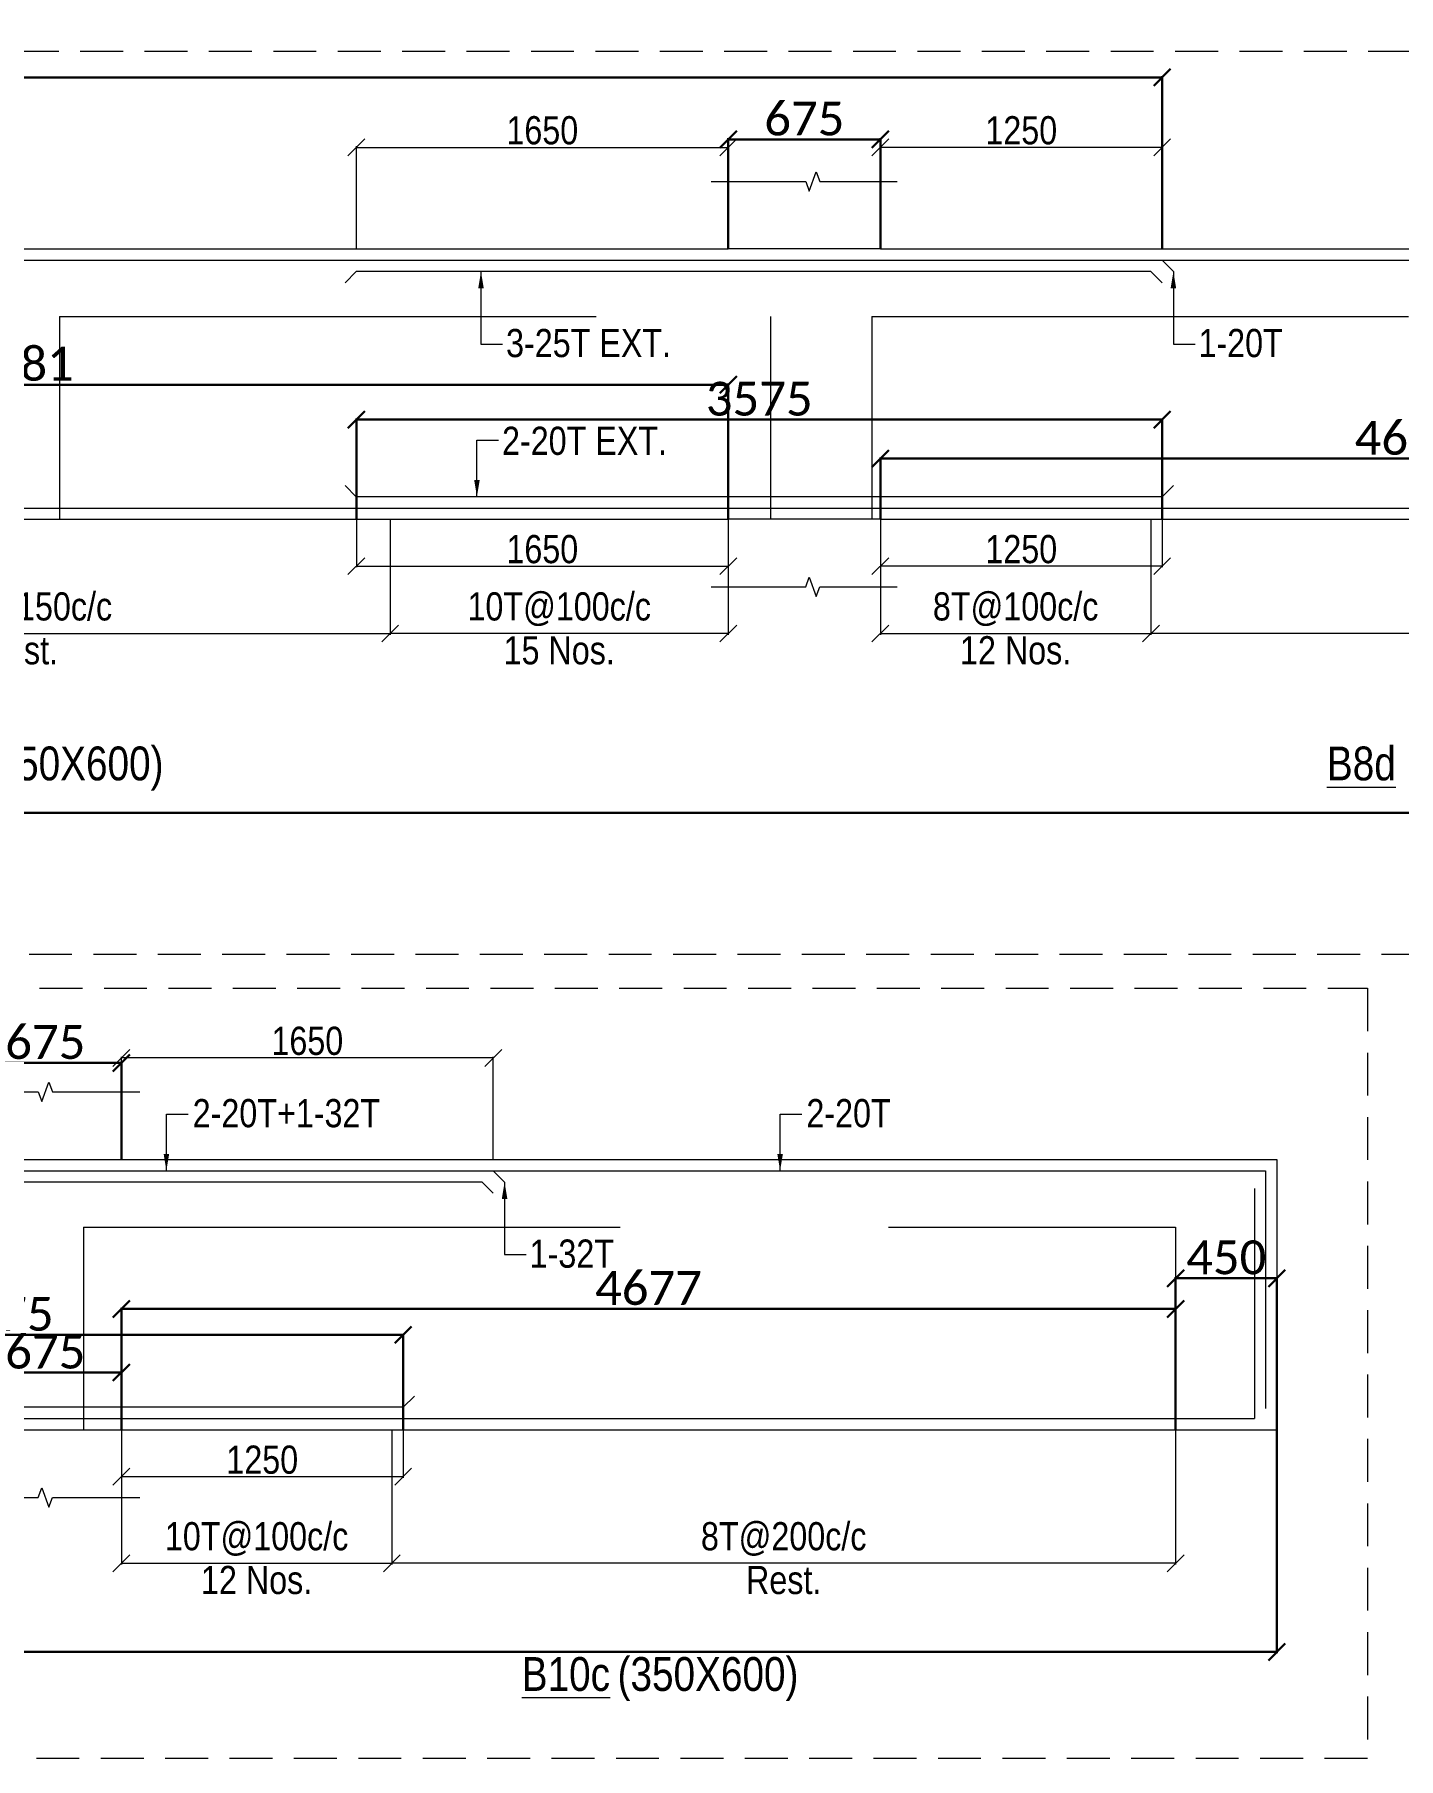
# Model space of a CAD drawing. Header units: millimetres. Extents: x 1112055 to 3390982, y -148532 to 766891.
# Drawn here: x 2989453 to 3001556, y 5592 to 20896 of the extents above; entities that cross this region are included whole.
import ezdxf
from ezdxf.enums import TextEntityAlignment as Align

# ---------------------------------------------------------------- set-up
doc = ezdxf.new("R2010")
doc.units = ezdxf.units.MM
doc.header["$PDMODE"] = 35
doc.header["$PDSIZE"] = -25
doc.linetypes.add('Hidden', pattern=[9.525, 6.35, -3.175])
for name, color, linetype, lineweight in [('B BEAM', 148, 'Continuous', 13), ('B BEAM IN LINE', 250, 'Continuous', 0), ('B STEEL', 34, 'Continuous', 15), ('B STEEL DIM', 216, 'Continuous', 13), ('B STEEL TEXT', 7, 'Continuous', 15), ('B STIRRUPS', 139, 'Continuous', 13), ('B-BEAM DOT', 251, 'Hidden', 9), ('B-BEAM NO', 215, 'Continuous', 18), ('B-COL', 1, 'Continuous', 35)]:
    doc.layers.add(name, color=color, linetype=linetype, lineweight=lineweight)
doc.styles.add('Cali', font='calibri.ttf')
doc.styles.add('SWINC', font='swissc.ttf')
doc.dimstyles.new('BHOOMI', dxfattribs={"dimtxt": 230, "dimasz": 150, "dimexe": 10, "dimexo": 0, "dimgap": 25, "dimtad": 1, "dimdec": 0, "dimzin": 0, "dimdsep": 46, "dimtxsty": 'SWINC', "dimblk": 'OBLIQUE', "dimcen": 0.09, "dimclrd": 250, "dimclre": 250, "dimclrt": 256, "dimaunit": 1, "dimadec": 3, "dimazin": 0, "dimtfac": 1, "dimtdec": 0, "dimtofl": 0, "dimtmove": 1, "dimatfit": 3, "dimfxl": 100, "dimtolj": 1, "dimtzin": 0, "dimlwd": 9, "dimlwe": 5, "dimarcsym": 0})

# ---------------------------------------------------------------- blocks, each defined once
blk = doc.blocks.new('_Oblique')
at = {"color": 0, "linetype": 'ByBlock', "lineweight": -2}
blk.add_line((-0.5, -0.5), (0.5, 0.5), dxfattribs=at)
blk = doc.blocks.new('*D6153')
at = {"layer": 'B STIRRUPS', "color": 250, "lineweight": 0, "transparency": 16777216}
for p, q in [((2986047, 16592), (2986047, 15568)), ((2992609, 16592), (2992609, 15568)), ((2986047, 15578), (2992609, 15578))]:
    blk.add_line(p, q, dxfattribs=at)
at = {"layer": 'Defpoints', "color": 0, "lineweight": 40, "transparency": 16777216}
for p in [(2986047, 16592), (2992609, 16592), (2992609, 15578)]:
    blk.add_point(p, dxfattribs=at)
at = {"layer": 'B STIRRUPS', "color": 250, "lineweight": 0, "transparency": 16777216, "xscale": 150, "yscale": 150, "zscale": 150, "rotation": 180}
blk.add_blockref('_Oblique', (2986047, 15578), dxfattribs=at)
at = {"layer": 'B STIRRUPS', "color": 250, "lineweight": 0, "transparency": 16777216, "xscale": 150, "yscale": 150, "zscale": 150}
blk.add_blockref('_Oblique', (2992609, 15578), dxfattribs=at)
at = {"layer": 'B STIRRUPS', "transparency": 16777216, "char_height": 250, "attachment_point": 5, "style": 'SWINC'}
for s, insert in [('\\A1;10T@150c/c', (2989328, 15794)), ('Rest.', (2989328, 15428))]:
    blk.add_mtext(s, dxfattribs=dict(at, insert=insert))
blk = doc.blocks.new('*D6155')
at = {"layer": 'B STIRRUPS', "color": 250, "lineweight": 0, "transparency": 16777216}
for p, q in [((2992609, 16592), (2992609, 15568)), ((2995609, 16592), (2995609, 15568)), ((2995609, 15578), (2992609, 15578))]:
    blk.add_line(p, q, dxfattribs=at)
at = {"layer": 'Defpoints', "color": 0, "lineweight": 40, "transparency": 16777216}
for p in [(2992609, 16592), (2995609, 16592), (2992609, 15578)]:
    blk.add_point(p, dxfattribs=at)
at = {"layer": 'B STIRRUPS', "color": 250, "lineweight": 0, "transparency": 16777216, "xscale": 150, "yscale": 150, "zscale": 150, "rotation": 180}
blk.add_blockref('_Oblique', (2992609, 15578), dxfattribs=at)
at = {"layer": 'B STIRRUPS', "color": 250, "lineweight": 0, "transparency": 16777216, "xscale": 150, "yscale": 150, "zscale": 150}
blk.add_blockref('_Oblique', (2995609, 15578), dxfattribs=at)
at = {"layer": 'B STIRRUPS', "transparency": 16777216, "char_height": 250, "attachment_point": 5, "style": 'SWINC'}
for s, insert in [('\\A1;10T@100c/c', (2994109, 15794)), ('15 Nos.', (2994109, 15428))]:
    blk.add_mtext(s, dxfattribs=dict(at, insert=insert))
blk = doc.blocks.new('*D6160')
at = {"layer": 'B STIRRUPS', "color": 250, "lineweight": 0, "transparency": 16777216}
for p, q in [((2999359, 16592), (2999359, 15568)), ((3006324, 16592), (3006324, 15568)), ((3006324, 15578), (2999359, 15578))]:
    blk.add_line(p, q, dxfattribs=at)
at = {"layer": 'Defpoints', "color": 0, "lineweight": 40, "transparency": 16777216}
for p in [(2999359, 16592), (3006324, 16592), (2999359, 15578)]:
    blk.add_point(p, dxfattribs=at)
at = {"layer": 'B STIRRUPS', "color": 250, "lineweight": 0, "transparency": 16777216, "xscale": 150, "yscale": 150, "zscale": 150, "rotation": 180}
blk.add_blockref('_Oblique', (2999359, 15578), dxfattribs=at)
at = {"layer": 'B STIRRUPS', "color": 250, "lineweight": 0, "transparency": 16777216, "xscale": 150, "yscale": 150, "zscale": 150}
blk.add_blockref('_Oblique', (3006324, 15578), dxfattribs=at)
at = {"layer": 'B STIRRUPS', "transparency": 16777216, "char_height": 250, "attachment_point": 5, "style": 'SWINC'}
for s, insert in [('\\A1;8T@200c/c', (3002841, 15794)), ('Rest.', (3002841, 15428))]:
    blk.add_mtext(s, dxfattribs=dict(at, insert=insert))
blk = doc.blocks.new('*D6161')
at = {"layer": 'B STIRRUPS', "color": 250, "lineweight": 0, "transparency": 16777216}
for p, q in [((2996959, 16592), (2996959, 15568)), ((2999359, 16592), (2999359, 15568)), ((2996959, 15578), (2999359, 15578))]:
    blk.add_line(p, q, dxfattribs=at)
at = {"layer": 'Defpoints', "color": 0, "lineweight": 40, "transparency": 16777216}
for p in [(2996959, 16592), (2999359, 16592), (2999359, 15578)]:
    blk.add_point(p, dxfattribs=at)
at = {"layer": 'B STIRRUPS', "color": 250, "lineweight": 0, "transparency": 16777216, "xscale": 150, "yscale": 150, "zscale": 150, "rotation": 180}
blk.add_blockref('_Oblique', (2996959, 15578), dxfattribs=at)
at = {"layer": 'B STIRRUPS', "color": 250, "lineweight": 0, "transparency": 16777216, "xscale": 150, "yscale": 150, "zscale": 150}
blk.add_blockref('_Oblique', (2999359, 15578), dxfattribs=at)
at = {"layer": 'B STIRRUPS', "transparency": 16777216, "char_height": 250, "attachment_point": 5, "style": 'SWINC'}
for s, insert in [('\\A1;8T@100c/c', (2998159, 15794)), ('12 Nos.', (2998159, 15428))]:
    blk.add_mtext(s, dxfattribs=dict(at, insert=insert))
blk = doc.blocks.new('*D6168')
at = {"layer": 'B STEEL DIM', "lineweight": 5, "transparency": 16777216}
for p, q in [((2996959, 18992), (2996959, 19904)), ((2999459, 18992), (2999459, 19904))]:
    blk.add_line(p, q, dxfattribs=at)
at = {"layer": 'B STEEL DIM', "lineweight": 9, "transparency": 16777216}
blk.add_line((2999459, 19894), (2996959, 19894), dxfattribs=at)
at = {"layer": 'Defpoints', "color": 0, "lineweight": 40, "transparency": 16777216}
for p in [(2996959, 19894), (2996959, 18992), (2999459, 18992)]:
    blk.add_point(p, dxfattribs=at)
at = {"layer": 'B STEEL DIM', "lineweight": 9, "transparency": 16777216, "xscale": 150, "yscale": 150, "zscale": 150, "rotation": 180}
blk.add_blockref('_Oblique', (2996959, 19894), dxfattribs=at)
at = {"layer": 'B STEEL DIM', "lineweight": 9, "transparency": 16777216, "xscale": 150, "yscale": 150, "zscale": 150}
blk.add_blockref('_Oblique', (2999459, 19894), dxfattribs=at)
at = {"layer": 'B STEEL DIM', "transparency": 16777216, "insert": (2998209, 20044), "char_height": 250, "attachment_point": 5, "style": 'SWINC'}
blk.add_mtext('\\A1;1250', dxfattribs=at)
blk = doc.blocks.new('*D6169')
at = {"layer": 'B STEEL DIM', "lineweight": 5, "transparency": 16777216}
for p, q in [((2992309, 18992), (2992309, 19904)), ((2995609, 18992), (2995609, 19904))]:
    blk.add_line(p, q, dxfattribs=at)
at = {"layer": 'B STEEL DIM', "lineweight": 9, "transparency": 16777216}
blk.add_line((2992309, 19894), (2995609, 19894), dxfattribs=at)
at = {"layer": 'Defpoints', "color": 0, "lineweight": 40, "transparency": 16777216}
for p in [(2995609, 19894), (2992309, 18992), (2995609, 18992)]:
    blk.add_point(p, dxfattribs=at)
at = {"layer": 'B STEEL DIM', "lineweight": 9, "transparency": 16777216, "xscale": 150, "yscale": 150, "zscale": 150, "rotation": 180}
blk.add_blockref('_Oblique', (2992309, 19894), dxfattribs=at)
at = {"layer": 'B STEEL DIM', "lineweight": 9, "transparency": 16777216, "xscale": 150, "yscale": 150, "zscale": 150}
blk.add_blockref('_Oblique', (2995609, 19894), dxfattribs=at)
at = {"layer": 'B STEEL DIM', "transparency": 16777216, "insert": (2993959, 20044), "char_height": 250, "attachment_point": 5, "style": 'SWINC'}
blk.add_mtext('\\A1;1650', dxfattribs=at)
blk = doc.blocks.new('*D6172')
at = {"layer": 'B STEEL DIM', "lineweight": 5, "transparency": 16777216}
for p, q in [((2992309, 16792), (2992309, 16166)), ((2995609, 16592), (2995609, 16166))]:
    blk.add_line(p, q, dxfattribs=at)
at = {"layer": 'B STEEL DIM', "lineweight": 9, "transparency": 16777216}
blk.add_line((2992309, 16176), (2995609, 16176), dxfattribs=at)
at = {"layer": 'Defpoints', "color": 0, "lineweight": 40, "transparency": 16777216}
for p in [(2992309, 16792), (2995609, 16592), (2995609, 16176)]:
    blk.add_point(p, dxfattribs=at)
at = {"layer": 'B STEEL DIM', "lineweight": 9, "transparency": 16777216, "xscale": 150, "yscale": 150, "zscale": 150, "rotation": 180}
blk.add_blockref('_Oblique', (2992309, 16176), dxfattribs=at)
at = {"layer": 'B STEEL DIM', "lineweight": 9, "transparency": 16777216, "xscale": 150, "yscale": 150, "zscale": 150}
blk.add_blockref('_Oblique', (2995609, 16176), dxfattribs=at)
at = {"layer": 'B STEEL DIM', "transparency": 16777216, "insert": (2993959, 16326), "char_height": 250, "attachment_point": 5, "style": 'SWINC'}
blk.add_mtext('\\A1;1650', dxfattribs=at)
blk = doc.blocks.new('*D6173')
at = {"layer": 'B STEEL DIM', "lineweight": 5, "transparency": 16777216}
for p, q in [((2999459, 16792), (2999459, 16166)), ((2996959, 16592), (2996959, 16166))]:
    blk.add_line(p, q, dxfattribs=at)
at = {"layer": 'B STEEL DIM', "lineweight": 9, "transparency": 16777216}
blk.add_line((2999459, 16176), (2996959, 16176), dxfattribs=at)
at = {"layer": 'Defpoints', "color": 0, "lineweight": 40, "transparency": 16777216}
for p in [(2999459, 16792), (2996959, 16592), (2996959, 16176)]:
    blk.add_point(p, dxfattribs=at)
at = {"layer": 'B STEEL DIM', "lineweight": 9, "transparency": 16777216, "xscale": 150, "yscale": 150, "zscale": 150, "rotation": 180}
blk.add_blockref('_Oblique', (2996959, 16176), dxfattribs=at)
at = {"layer": 'B STEEL DIM', "lineweight": 9, "transparency": 16777216, "xscale": 150, "yscale": 150, "zscale": 150}
blk.add_blockref('_Oblique', (2999459, 16176), dxfattribs=at)
at = {"layer": 'B STEEL DIM', "transparency": 16777216, "insert": (2998209, 16326), "char_height": 250, "attachment_point": 5, "style": 'SWINC'}
blk.add_mtext('\\A1;1250', dxfattribs=at)
blk = doc.blocks.new('*D6192')
at = {"layer": 'B STIRRUPS', "color": 250, "lineweight": 0, "transparency": 16777216}
for p, q in [((2992624, 8509), (2992624, 7315)), ((2999578, 8509), (2999578, 7315)), ((2999578, 7325), (2992624, 7325))]:
    blk.add_line(p, q, dxfattribs=at)
at = {"layer": 'Defpoints', "color": 0, "lineweight": 40, "transparency": 16777216}
for p in [(2992624, 8509), (2999578, 8509), (2992624, 7325)]:
    blk.add_point(p, dxfattribs=at)
at = {"layer": 'B STIRRUPS', "color": 250, "lineweight": 0, "transparency": 16777216, "xscale": 150, "yscale": 150, "zscale": 150, "rotation": 180}
blk.add_blockref('_Oblique', (2992624, 7325), dxfattribs=at)
at = {"layer": 'B STIRRUPS', "color": 250, "lineweight": 0, "transparency": 16777216, "xscale": 150, "yscale": 150, "zscale": 150}
blk.add_blockref('_Oblique', (2999578, 7325), dxfattribs=at)
at = {"layer": 'B STIRRUPS', "transparency": 16777216, "char_height": 250, "attachment_point": 5, "style": 'SWINC'}
for s, insert in [('\\A1;8T@200c/c', (2996101, 7540)), ('Rest.', (2996101, 7175))]:
    blk.add_mtext(s, dxfattribs=dict(at, insert=insert))
blk = doc.blocks.new('*D6193')
at = {"layer": 'B STIRRUPS', "color": 250, "lineweight": 0, "transparency": 16777216}
for p, q in [((2990224, 8509), (2990224, 7315)), ((2992624, 8509), (2992624, 7315)), ((2990224, 7325), (2992624, 7325))]:
    blk.add_line(p, q, dxfattribs=at)
at = {"layer": 'Defpoints', "color": 0, "lineweight": 40, "transparency": 16777216}
for p in [(2990224, 8509), (2992624, 8509), (2992624, 7325)]:
    blk.add_point(p, dxfattribs=at)
at = {"layer": 'B STIRRUPS', "color": 250, "lineweight": 0, "transparency": 16777216, "xscale": 150, "yscale": 150, "zscale": 150, "rotation": 180}
blk.add_blockref('_Oblique', (2990224, 7325), dxfattribs=at)
at = {"layer": 'B STIRRUPS', "color": 250, "lineweight": 0, "transparency": 16777216, "xscale": 150, "yscale": 150, "zscale": 150}
blk.add_blockref('_Oblique', (2992624, 7325), dxfattribs=at)
at = {"layer": 'B STIRRUPS', "transparency": 16777216, "char_height": 250, "attachment_point": 5, "style": 'SWINC'}
for s, insert in [('\\A1;10T@100c/c', (2991424, 7540)), ('12 Nos.', (2991424, 7175))]:
    blk.add_mtext(s, dxfattribs=dict(at, insert=insert))
blk = doc.blocks.new('*D6202')
at = {"layer": 'B STEEL DIM', "lineweight": 5, "transparency": 16777216}
for p, q in [((2992724, 8709), (2992724, 8083)), ((2990224, 8509), (2990224, 8083))]:
    blk.add_line(p, q, dxfattribs=at)
at = {"layer": 'B STEEL DIM', "lineweight": 9, "transparency": 16777216}
blk.add_line((2992724, 8093), (2990224, 8093), dxfattribs=at)
at = {"layer": 'Defpoints', "color": 0, "lineweight": 40, "transparency": 16777216}
for p in [(2992724, 8709), (2990224, 8509), (2990224, 8093)]:
    blk.add_point(p, dxfattribs=at)
at = {"layer": 'B STEEL DIM', "lineweight": 9, "transparency": 16777216, "xscale": 150, "yscale": 150, "zscale": 150, "rotation": 180}
blk.add_blockref('_Oblique', (2990224, 8093), dxfattribs=at)
at = {"layer": 'B STEEL DIM', "lineweight": 9, "transparency": 16777216, "xscale": 150, "yscale": 150, "zscale": 150}
blk.add_blockref('_Oblique', (2992724, 8093), dxfattribs=at)
at = {"layer": 'B STEEL DIM', "transparency": 16777216, "insert": (2991474, 8243), "char_height": 250, "attachment_point": 5, "style": 'SWINC'}
blk.add_mtext('\\A1;1250', dxfattribs=at)
blk = doc.blocks.new('*D6204')
at = {"layer": 'B STEEL DIM', "lineweight": 5, "transparency": 16777216}
for p, q in [((2990224, 10909), (2990224, 11821)), ((2993524, 10909), (2993524, 11821))]:
    blk.add_line(p, q, dxfattribs=at)
at = {"layer": 'B STEEL DIM', "lineweight": 9, "transparency": 16777216}
blk.add_line((2993524, 11811), (2990224, 11811), dxfattribs=at)
at = {"layer": 'Defpoints', "color": 0, "lineweight": 40, "transparency": 16777216}
for p in [(2990224, 11811), (2990224, 10909), (2993524, 10909)]:
    blk.add_point(p, dxfattribs=at)
at = {"layer": 'B STEEL DIM', "lineweight": 9, "transparency": 16777216, "xscale": 150, "yscale": 150, "zscale": 150, "rotation": 180}
blk.add_blockref('_Oblique', (2990224, 11811), dxfattribs=at)
at = {"layer": 'B STEEL DIM', "lineweight": 9, "transparency": 16777216, "xscale": 150, "yscale": 150, "zscale": 150}
blk.add_blockref('_Oblique', (2993524, 11811), dxfattribs=at)
at = {"layer": 'B STEEL DIM', "transparency": 16777216, "insert": (2991874, 11961), "char_height": 250, "attachment_point": 5, "style": 'SWINC'}
blk.add_mtext('\\A1;1650', dxfattribs=at)
blk = doc.blocks.new('*D6685')
at = {"layer": 'Defpoints', "color": 3, "linetype": 'Hidden', "lineweight": 30, "ltscale": 1000, "transparency": 16777216}
for p, q in [((2963184, 16592), (2963184, 13976)), ((3007224, 16592), (3007224, 13976))]:
    blk.add_line(p, q, dxfattribs=at)
at = {"layer": 'Defpoints', "color": 3, "lineweight": 30, "ltscale": 1000, "transparency": 16777216}
blk.add_line((2963184, 13986), (3007224, 13986), dxfattribs=at)
at = {"layer": 'Defpoints', "color": 0, "lineweight": 40, "transparency": 16777216}
for p in [(2963184, 16592), (3007224, 16592), (3007224, 13986)]:
    blk.add_point(p, dxfattribs=at)
at = {"layer": 'Defpoints', "color": 3, "lineweight": 30, "transparency": 16777216, "xscale": 150, "yscale": 150, "zscale": 150, "rotation": 180}
blk.add_blockref('_Oblique', (2963184, 13986), dxfattribs=at)
at = {"layer": 'Defpoints', "color": 3, "lineweight": 30, "transparency": 16777216, "xscale": 150, "yscale": 150, "zscale": 150}
blk.add_blockref('_Oblique', (3007224, 13986), dxfattribs=at)
at = {"layer": 'Defpoints', "color": 3, "lineweight": 50, "transparency": 16777216, "insert": (2985204, 14169), "char_height": 300, "attachment_point": 5, "style": 'Cali'}
blk.add_mtext('\\A1;22020', dxfattribs=at)
blk = doc.blocks.new('*D6690')
at = {"layer": 'Defpoints', "color": 3, "linetype": 'Hidden', "lineweight": 30, "ltscale": 1000, "transparency": 16777216}
for p, q in [((2983047, 16592), (2983047, 17797)), ((2995609, 16592), (2995609, 17797))]:
    blk.add_line(p, q, dxfattribs=at)
at = {"layer": 'Defpoints', "color": 3, "lineweight": 30, "ltscale": 1000, "transparency": 16777216}
blk.add_line((2983047, 17787), (2995609, 17787), dxfattribs=at)
at = {"layer": 'Defpoints', "color": 0, "lineweight": 40, "transparency": 16777216}
for p in [(2995609, 17787), (2983047, 16592), (2995609, 16592)]:
    blk.add_point(p, dxfattribs=at)
at = {"layer": 'Defpoints', "color": 3, "lineweight": 30, "transparency": 16777216, "xscale": 150, "yscale": 150, "zscale": 150, "rotation": 180}
blk.add_blockref('_Oblique', (2983047, 17787), dxfattribs=at)
at = {"layer": 'Defpoints', "color": 3, "lineweight": 30, "transparency": 16777216, "xscale": 150, "yscale": 150, "zscale": 150}
blk.add_blockref('_Oblique', (2995609, 17787), dxfattribs=at)
at = {"layer": 'Defpoints', "color": 3, "lineweight": 50, "transparency": 16777216, "insert": (2989328, 17971), "char_height": 300, "attachment_point": 5, "style": 'Cali'}
blk.add_mtext('\\A1;6281', dxfattribs=at)
blk = doc.blocks.new('*D6691')
at = {"layer": 'Defpoints', "color": 3, "linetype": 'Hidden', "lineweight": 30, "ltscale": 1000, "transparency": 16777216}
for p, q in [((2992309, 16592), (2992309, 17487)), ((2999459, 16592), (2999459, 17487))]:
    blk.add_line(p, q, dxfattribs=at)
at = {"layer": 'Defpoints', "color": 3, "lineweight": 30, "ltscale": 1000, "transparency": 16777216}
blk.add_line((2992309, 17477), (2999459, 17477), dxfattribs=at)
at = {"layer": 'Defpoints', "color": 0, "lineweight": 40, "transparency": 16777216}
for p in [(2999459, 17477), (2992309, 16592), (2999459, 16592)]:
    blk.add_point(p, dxfattribs=at)
at = {"layer": 'Defpoints', "color": 3, "lineweight": 30, "transparency": 16777216, "xscale": 150, "yscale": 150, "zscale": 150, "rotation": 180}
blk.add_blockref('_Oblique', (2992309, 17477), dxfattribs=at)
at = {"layer": 'Defpoints', "color": 3, "lineweight": 30, "transparency": 16777216, "xscale": 150, "yscale": 150, "zscale": 150}
blk.add_blockref('_Oblique', (2999459, 17477), dxfattribs=at)
at = {"layer": 'Defpoints', "color": 3, "lineweight": 50, "transparency": 16777216, "insert": (2995884, 17661), "char_height": 300, "attachment_point": 5, "style": 'Cali'}
blk.add_mtext('\\A1;3575', dxfattribs=at)
blk = doc.blocks.new('*D6692')
at = {"layer": 'Defpoints', "color": 3, "linetype": 'Hidden', "lineweight": 30, "ltscale": 1000, "transparency": 16777216}
for p, q in [((2996959, 16592), (2996959, 17141)), ((3006324, 16592), (3006324, 17141))]:
    blk.add_line(p, q, dxfattribs=at)
at = {"layer": 'Defpoints', "color": 3, "lineweight": 30, "ltscale": 1000, "transparency": 16777216}
blk.add_line((2996959, 17131), (3006324, 17131), dxfattribs=at)
at = {"layer": 'Defpoints', "color": 0, "lineweight": 40, "transparency": 16777216}
for p in [(3006324, 17131), (2996959, 16592), (3006324, 16592)]:
    blk.add_point(p, dxfattribs=at)
at = {"layer": 'Defpoints', "color": 3, "lineweight": 30, "transparency": 16777216, "xscale": 150, "yscale": 150, "zscale": 150, "rotation": 180}
blk.add_blockref('_Oblique', (2996959, 17131), dxfattribs=at)
at = {"layer": 'Defpoints', "color": 3, "lineweight": 30, "transparency": 16777216, "xscale": 150, "yscale": 150, "zscale": 150}
blk.add_blockref('_Oblique', (3006324, 17131), dxfattribs=at)
at = {"layer": 'Defpoints', "color": 3, "lineweight": 50, "transparency": 16777216, "insert": (3001641, 17314), "char_height": 300, "attachment_point": 5, "style": 'Cali'}
blk.add_mtext('\\A1;4683', dxfattribs=at)
blk = doc.blocks.new('*D6697')
at = {"layer": 'Defpoints', "color": 3, "linetype": 'Hidden', "lineweight": 30, "ltscale": 1000, "transparency": 16777216}
for p, q in [((2995609, 18992), (2995609, 19975)), ((2996959, 18992), (2996959, 19975))]:
    blk.add_line(p, q, dxfattribs=at)
at = {"layer": 'Defpoints', "color": 3, "lineweight": 30, "ltscale": 1000, "transparency": 16777216}
blk.add_line((2995609, 19965), (2996959, 19965), dxfattribs=at)
at = {"layer": 'Defpoints', "color": 0, "lineweight": 40, "transparency": 16777216}
for p in [(2996959, 19965), (2995609, 18992), (2996959, 18992)]:
    blk.add_point(p, dxfattribs=at)
at = {"layer": 'Defpoints', "color": 3, "lineweight": 30, "transparency": 16777216, "xscale": 150, "yscale": 150, "zscale": 150, "rotation": 180}
blk.add_blockref('_Oblique', (2995609, 19965), dxfattribs=at)
at = {"layer": 'Defpoints', "color": 3, "lineweight": 30, "transparency": 16777216, "xscale": 150, "yscale": 150, "zscale": 150}
blk.add_blockref('_Oblique', (2996959, 19965), dxfattribs=at)
at = {"layer": 'Defpoints', "color": 3, "lineweight": 50, "transparency": 16777216, "insert": (2996284, 20148), "char_height": 300, "attachment_point": 5, "style": 'Cali'}
blk.add_mtext('\\A1;675', dxfattribs=at)
blk = doc.blocks.new('*D6717')
at = {"layer": 'Defpoints', "color": 3, "linetype": 'Hidden', "lineweight": 30, "ltscale": 1000, "transparency": 16777216}
for p, q in [((2961297, 8509), (2961297, 6528)), ((3000477, 8509), (3000477, 6528))]:
    blk.add_line(p, q, dxfattribs=at)
at = {"layer": 'Defpoints', "color": 3, "lineweight": 30, "ltscale": 1000, "transparency": 16777216}
blk.add_line((2961297, 6538), (3000477, 6538), dxfattribs=at)
at = {"layer": 'Defpoints', "color": 0, "lineweight": 40, "transparency": 16777216}
for p in [(2961297, 8509), (3000477, 8509), (3000477, 6538)]:
    blk.add_point(p, dxfattribs=at)
at = {"layer": 'Defpoints', "color": 3, "lineweight": 30, "transparency": 16777216, "xscale": 150, "yscale": 150, "zscale": 150, "rotation": 180}
blk.add_blockref('_Oblique', (2961297, 6538), dxfattribs=at)
at = {"layer": 'Defpoints', "color": 3, "lineweight": 30, "transparency": 16777216, "xscale": 150, "yscale": 150, "zscale": 150}
blk.add_blockref('_Oblique', (3000477, 6538), dxfattribs=at)
at = {"layer": 'Defpoints', "color": 3, "lineweight": 50, "transparency": 16777216, "insert": (2980887, 6722), "char_height": 300, "attachment_point": 5, "style": 'Cali'}
blk.add_mtext('\\A1;19590', dxfattribs=at)
blk = doc.blocks.new('*D6721')
at = {"layer": 'Defpoints', "color": 3, "linetype": 'Hidden', "lineweight": 30, "ltscale": 1000, "transparency": 16777216}
for p, q in [((2985574, 8509), (2985574, 9363)), ((2992724, 8509), (2992724, 9363))]:
    blk.add_line(p, q, dxfattribs=at)
at = {"layer": 'Defpoints', "color": 3, "lineweight": 30, "ltscale": 1000, "transparency": 16777216}
blk.add_line((2985574, 9353), (2992724, 9353), dxfattribs=at)
at = {"layer": 'Defpoints', "color": 0, "lineweight": 40, "transparency": 16777216}
for p in [(2992724, 9353), (2985574, 8509), (2992724, 8509)]:
    blk.add_point(p, dxfattribs=at)
at = {"layer": 'Defpoints', "color": 3, "lineweight": 30, "transparency": 16777216, "xscale": 150, "yscale": 150, "zscale": 150, "rotation": 180}
blk.add_blockref('_Oblique', (2985574, 9353), dxfattribs=at)
at = {"layer": 'Defpoints', "color": 3, "lineweight": 30, "transparency": 16777216, "xscale": 150, "yscale": 150, "zscale": 150}
blk.add_blockref('_Oblique', (2992724, 9353), dxfattribs=at)
at = {"layer": 'Defpoints', "color": 3, "lineweight": 50, "transparency": 16777216, "insert": (2989149, 9537), "char_height": 300, "attachment_point": 5, "style": 'Cali'}
blk.add_mtext('\\A1;3575', dxfattribs=at)
blk = doc.blocks.new('*D6722')
at = {"layer": 'Defpoints', "color": 3, "linetype": 'Hidden', "lineweight": 30, "ltscale": 1000, "transparency": 16777216}
for p, q in [((2990224, 8509), (2990224, 9593)), ((2999578, 8509), (2999578, 9593))]:
    blk.add_line(p, q, dxfattribs=at)
at = {"layer": 'Defpoints', "color": 3, "lineweight": 30, "ltscale": 1000, "transparency": 16777216}
blk.add_line((2990224, 9583), (2999578, 9583), dxfattribs=at)
at = {"layer": 'Defpoints', "color": 0, "lineweight": 40, "transparency": 16777216}
for p in [(2999578, 9583), (2990224, 8509), (2999578, 8509)]:
    blk.add_point(p, dxfattribs=at)
at = {"layer": 'Defpoints', "color": 3, "lineweight": 30, "transparency": 16777216, "xscale": 150, "yscale": 150, "zscale": 150, "rotation": 180}
blk.add_blockref('_Oblique', (2990224, 9583), dxfattribs=at)
at = {"layer": 'Defpoints', "color": 3, "lineweight": 30, "transparency": 16777216, "xscale": 150, "yscale": 150, "zscale": 150}
blk.add_blockref('_Oblique', (2999578, 9583), dxfattribs=at)
at = {"layer": 'Defpoints', "color": 3, "lineweight": 50, "transparency": 16777216, "insert": (2994901, 9767), "char_height": 300, "attachment_point": 5, "style": 'Cali'}
blk.add_mtext('\\A1;4677', dxfattribs=at)
blk = doc.blocks.new('*D6723')
at = {"layer": 'Defpoints', "color": 3, "linetype": 'Hidden', "lineweight": 30, "ltscale": 1000, "transparency": 16777216}
for p, q in [((2999578, 8509), (2999578, 9865)), ((3000477, 8509), (3000477, 9865))]:
    blk.add_line(p, q, dxfattribs=at)
at = {"layer": 'Defpoints', "color": 3, "lineweight": 30, "ltscale": 1000, "transparency": 16777216}
blk.add_line((2999578, 9855), (3000477, 9855), dxfattribs=at)
at = {"layer": 'Defpoints', "color": 0, "lineweight": 40, "transparency": 16777216}
for p in [(3000477, 9855), (2999578, 8509), (3000477, 8509)]:
    blk.add_point(p, dxfattribs=at)
at = {"layer": 'Defpoints', "color": 3, "lineweight": 30, "transparency": 16777216, "xscale": 150, "yscale": 150, "zscale": 150, "rotation": 180}
blk.add_blockref('_Oblique', (2999578, 9855), dxfattribs=at)
at = {"layer": 'Defpoints', "color": 3, "lineweight": 30, "transparency": 16777216, "xscale": 150, "yscale": 150, "zscale": 150}
blk.add_blockref('_Oblique', (3000477, 9855), dxfattribs=at)
at = {"layer": 'Defpoints', "color": 3, "lineweight": 50, "transparency": 16777216, "insert": (3000028, 10039), "char_height": 300, "attachment_point": 5, "style": 'Cali'}
blk.add_mtext('\\A1;450', dxfattribs=at)
blk = doc.blocks.new('*D6724')
at = {"layer": 'Defpoints', "color": 3, "linetype": 'Hidden', "lineweight": 30, "ltscale": 1000, "transparency": 16777216}
for p, q in [((2988874, 8509), (2988874, 9028)), ((2990224, 8509), (2990224, 9028))]:
    blk.add_line(p, q, dxfattribs=at)
at = {"layer": 'Defpoints', "color": 3, "lineweight": 30, "ltscale": 1000, "transparency": 16777216}
blk.add_line((2988874, 9018), (2990224, 9018), dxfattribs=at)
at = {"layer": 'Defpoints', "color": 0, "lineweight": 40, "transparency": 16777216}
for p in [(2990224, 9018), (2988874, 8509), (2990224, 8509)]:
    blk.add_point(p, dxfattribs=at)
at = {"layer": 'Defpoints', "color": 3, "lineweight": 30, "transparency": 16777216, "xscale": 150, "yscale": 150, "zscale": 150, "rotation": 180}
blk.add_blockref('_Oblique', (2988874, 9018), dxfattribs=at)
at = {"layer": 'Defpoints', "color": 3, "lineweight": 30, "transparency": 16777216, "xscale": 150, "yscale": 150, "zscale": 150}
blk.add_blockref('_Oblique', (2990224, 9018), dxfattribs=at)
at = {"layer": 'Defpoints', "color": 3, "lineweight": 50, "transparency": 16777216, "insert": (2989549, 9202), "char_height": 300, "attachment_point": 5, "style": 'Cali'}
blk.add_mtext('\\A1;675', dxfattribs=at)
blk = doc.blocks.new('*D6725')
at = {"layer": 'Defpoints', "color": 3, "linetype": 'Hidden', "lineweight": 30, "ltscale": 1000, "transparency": 16777216}
for p, q in [((2988874, 10909), (2988874, 11776)), ((2990224, 10909), (2990224, 11776))]:
    blk.add_line(p, q, dxfattribs=at)
at = {"layer": 'Defpoints', "color": 3, "lineweight": 30, "ltscale": 1000, "transparency": 16777216}
blk.add_line((2988874, 11766), (2990224, 11766), dxfattribs=at)
at = {"layer": 'Defpoints', "color": 0, "lineweight": 40, "transparency": 16777216}
for p in [(2990224, 11766), (2988874, 10909), (2990224, 10909)]:
    blk.add_point(p, dxfattribs=at)
at = {"layer": 'Defpoints', "color": 3, "lineweight": 30, "transparency": 16777216, "xscale": 150, "yscale": 150, "zscale": 150, "rotation": 180}
blk.add_blockref('_Oblique', (2988874, 11766), dxfattribs=at)
at = {"layer": 'Defpoints', "color": 3, "lineweight": 30, "transparency": 16777216, "xscale": 150, "yscale": 150, "zscale": 150}
blk.add_blockref('_Oblique', (2990224, 11766), dxfattribs=at)
at = {"layer": 'Defpoints', "color": 3, "lineweight": 50, "transparency": 16777216, "insert": (2989549, 11950), "char_height": 300, "attachment_point": 5, "style": 'Cali'}
blk.add_mtext('\\A1;675', dxfattribs=at)
blk = doc.blocks.new('*D6364')
at = {"layer": 'Defpoints', "color": 3, "linetype": 'Hidden', "lineweight": 30, "ltscale": 1000, "transparency": 16777216}
for p, q in [((2963184, 18992), (2963184, 20525)), ((2999459, 18992), (2999459, 20525))]:
    blk.add_line(p, q, dxfattribs=at)
at = {"layer": 'Defpoints', "color": 3, "lineweight": 30, "ltscale": 1000, "transparency": 16777216}
blk.add_line((2999459, 20515), (2963184, 20515), dxfattribs=at)
at = {"layer": 'Defpoints', "color": 0, "lineweight": 40, "transparency": 16777216}
for p in [(2963184, 20515), (2963184, 18992), (2999459, 18992)]:
    blk.add_point(p, dxfattribs=at)
at = {"layer": 'Defpoints', "color": 3, "lineweight": 30, "transparency": 16777216, "xscale": 150, "yscale": 150, "zscale": 150, "rotation": 180}
blk.add_blockref('_Oblique', (2963184, 20515), dxfattribs=at)
at = {"layer": 'Defpoints', "color": 3, "lineweight": 30, "transparency": 16777216, "xscale": 150, "yscale": 150, "zscale": 150}
blk.add_blockref('_Oblique', (2999459, 20515), dxfattribs=at)
at = {"layer": 'Defpoints', "color": 3, "lineweight": 50, "transparency": 16777216, "insert": (2981321, 20699), "char_height": 300, "attachment_point": 5, "style": 'Cali'}
blk.add_mtext('\\A1;18137', dxfattribs=at)

msp = doc.modelspace()

# ---------------------------------------------------------------- linework, layer by layer
at = {"layer": 'B BEAM', "ltscale": 25}
for p, q in [((2983046.7, 18992.1, 0), (2995608.7, 18992.1, 0)), ((2996958.7, 18992.1, 0), (3007223.7, 18992.1, 0)), ((2983046.7, 16592.1, 0), (2995608.7, 16592.1, 0)), ((2996958.7, 16592.1, 0), (3006323.7, 16592.1, 0)), ((2990224.4, 10909.2, 0), (3000477.5, 10909.2, 0)), ((3000477.5, 10909.2, 0), (3000477.5, 8509.2, 0)), ((2990224.4, 8509.2, 0), (3000477.5, 8509.2, 0))]:
    msp.add_line(p, q, dxfattribs=at)
at = {"layer": 'B BEAM IN LINE', "color": 250, "linetype": 'Hidden', "lineweight": 0, "ltscale": 60, "elevation": 0}
for points in [[(2961283.3, 20748.4), (3008073.6, 20748.4), (3008073.6, 12728.9), (2961283.3, 12728.9)], [(2959208.9, 12428.9), (3001280.4, 12428.9), (3001280.4, 5591.7), (2959208.9, 5591.7)]]:
    msp.add_lwpolyline(points, close=True, dxfattribs=at)
at = {"layer": 'B STEEL', "color": 34, "lineweight": 9, "ltscale": 25}
for p, q in [((2963283.7, 18892.1, 0), (3007123.7, 18892.1, 0)), ((2999458.7, 18892.1, 0), (2999558.7, 18792.1, 0)), ((2992308.7, 18792.1, 0), (2992208.7, 18692.1, 0)), ((2999358.7, 18792.1, 0), (2992308.7, 18792.1, 0)), ((2999358.7, 18792.1, 0), (2999458.7, 18692.1, 0)), ((2992308.7, 16792.1, 0), (2992208.7, 16892.1, 0)), ((2999458.7, 16792.1, 0), (2999558.7, 16892.1, 0)), ((2963383.7, 16692.1, 0), (3007023.7, 16692.1, 0)), ((2999458.7, 16792.1, 0), (2992308.7, 16792.1, 0)), ((2961397.5, 10809.2, 0), (3000377.5, 10809.2, 0)), ((2993524.4, 10809.2, 0), (2993624.4, 10709.2, 0)), ((3000377.5, 10809.2, 0), (3000377.5, 8699.8, 0)), ((2993424.4, 10709.2, 0), (2985674.4, 10709.2, 0)), ((2993424.4, 10709.2, 0), (2993524.4, 10609.2, 0)), ((3000277.5, 10650.6, 0), (3000277.5, 8609.2, 0)), ((2992724.4, 8709.2, 0), (2992824.4, 8809.2, 0)), ((2961497.5, 8609.2, 0), (3000277.5, 8609.2, 0)), ((2992712.4, 8709.2, 0), (2985574.4, 8709.2, 0))]:
    msp.add_line(p, q, dxfattribs=at)
at = {"layer": 'B-BEAM DOT', "linetype": 'Hidden', "ltscale": 750}
for p, q in [((2996958.7, 18992.1, 0), (2995608.7, 18992.1, 0)), ((2989673.5, 18392.1, 0), (2995983.7, 18392.1, 0)), ((2989673.5, 18392.1, 0), (2989673.5, 16592.1, 0)), ((2995983.7, 18392.1, 0), (2995983.7, 16592.1, 0)), ((2996883.7, 18392.1, 0), (2996883.7, 16592.1, 0)), ((2996883.7, 18392.1, 0), (3006323.7, 18392.1, 0)), ((2996958.7, 16592.1, 0), (2995608.7, 16592.1, 0)), ((2988874.4, 10909.2, 0), (2990224.4, 10909.2, 0)), ((2989887.4, 10309.2, 0), (2989887.4, 8509.2, 0)), ((2989887.4, 10309.2, 0), (2999577.5, 10309.2, 0)), ((2999577.5, 10309.2, 0), (2999577.5, 8509.2, 0)), ((2988874.4, 8509.2, 0), (2990224.4, 8509.2, 0))]:
    msp.add_line(p, q, dxfattribs=at)
at = {"layer": 'B-COL', "lineweight": 15, "ltscale": 25}
for p, q in [((2995608.7, 18992.1, 0), (2995608.7, 19592.1, 0)), ((2996958.7, 18992.1, 0), (2996958.7, 19592.1, 0)), ((2995608.7, 16592.1, 0), (2995608.7, 15992.1, 0)), ((2996958.7, 16592.1, 0), (2996958.7, 15992.1, 0)), ((2990224.4, 11509.2, 0), (2990224.4, 10909.2, 0)), ((2990224.4, 8509.2, 0), (2990224.4, 7909.2, 0))]:
    msp.add_line(p, q, dxfattribs=at)
at = {"layer": 'B-COL', "lineweight": 15, "ltscale": 25, "elevation": 0}
for points in [[(2995458.7, 19592.1), (2996296.2, 19592.1), (2996327.4, 19506.3), (2996389.9, 19678), (2996421.2, 19592.1), (2997108.7, 19592.1)], [(2995458.7, 15992.1), (2996296.2, 15992.1), (2996327.4, 16078), (2996389.9, 15906.3), (2996421.2, 15992.1), (2997108.7, 15992.1)], [(2988669.7, 11509.2), (2989486.9, 11509.2), (2989518.1, 11423.3), (2989580.6, 11595), (2989611.9, 11509.2), (2990388.7, 11509.2)], [(2988669.7, 7909.2), (2989486.9, 7909.2), (2989518.1, 7995), (2989580.6, 7823.3), (2989611.9, 7909.2), (2990388.7, 7909.2)]]:
    msp.add_lwpolyline(points, dxfattribs=at)

# ---------------------------------------------------------------- texts
at = {"layer": 'B STEEL TEXT', "style": 'SWINC'}
for s, p in [('3-25T EXT.', (2993637.4, 18031.9, 0)), ('1-20T', (2999781.2, 18031.9, 0)), ('2-20T EXT.', (2993601.6, 17164.1, 0)), ('2-20T+1-32T', (2990856.5, 11195.6, 0)), ('2-20T', (2996302.2, 11195.6, 0)), ('1-32T', (2993846.9, 9948.9, 0))]:
    msp.add_text(s, height=250, dxfattribs=at).set_placement(p)
at = {"layer": 'B-BEAM NO', "ltscale": 25, "style": 'SWINC'}
for s, p in [('(350X600)', (2989795.5, 14274.9, 0)), ('%%UB8d', (3001226.3, 14274.9, 0)), ('%%UB10c', (2994168.1, 6191.9, 0)), ('(350X600)', (2995429.2, 6191.9, 0))]:
    msp.add_text(s, height=300, dxfattribs=at).set_placement(p, align=Align.CENTER)

# ---------------------------------------------------------------- dimensions: what is measured, and where the dimension line sits
at = {"layer": 'B STEEL DIM'}
for base, p1, p2, picture, middle in [((2995608.7, 19893.9, 0), (2992308.7, 18992.1, 0), (2995608.7, 18992.1, 0), '*D6169', (2993958.7, 20043.9, 0)), ((2995608.7, 16175.7, 0), (2992308.7, 16792.1, 0), (2995608.7, 16592.1, 0), '*D6172', (2993958.7, 16325.7, 0))]:
    dim = msp.add_linear_dim(base=base, p1=p1, p2=p2, angle=180, dimstyle='BHOOMI', override={"dimscale": 1, "dimtxt": 250, "dimlfac": 0.5, "dimtxsty": 'SWINC', "dimblk1": 'Oblique', "dimblk2": 'Oblique', "dimsah": 1, "dimclrd": 256, "dimclre": 256, "dimclrt": 256}, dxfattribs=at)
    dim.commit()
    dim.dimension.update_dxf_attribs({"geometry": picture, "text_midpoint": middle})
for base, p1, p2, picture, middle in [((2996958.7, 19893.9, 0), (2999458.7, 18992.1, 0), (2996958.7, 18992.1, 0), '*D6168', (2998208.7, 20043.9, 0)), ((2996958.7, 16175.7, 0), (2999458.7, 16792.1, 0), (2996958.7, 16592.1, 0), '*D6173', (2998208.7, 16325.7, 0)), ((2990224.4, 11811, 0), (2993524.4, 10909.2, 0), (2990224.4, 10909.2, 0), '*D6204', (2991874.4, 11961, 0)), ((2990224.4, 8092.8, 0), (2992724.4, 8709.2, 0), (2990224.4, 8509.2, 0), '*D6202', (2991474.4, 8242.8, 0))]:
    dim = msp.add_linear_dim(base=base, p1=p1, p2=p2, dimstyle='BHOOMI', override={"dimscale": 1, "dimtxt": 250, "dimlfac": 0.5, "dimtxsty": 'SWINC', "dimblk1": 'Oblique', "dimblk2": 'Oblique', "dimsah": 1, "dimclrd": 256, "dimclre": 256, "dimclrt": 256}, dxfattribs=at)
    dim.commit()
    dim.dimension.update_dxf_attribs({"geometry": picture, "text_midpoint": middle})
at = {"layer": 'B STIRRUPS'}
for base, p1, p2, text, picture, middle in [((2992608.7, 15578.1, 0), (2986046.7, 16592.1, 0), (2992608.7, 16592.1, 0), '10T@150c/c\\X Rest. ', '*D6153', (2989327.7, 15578.1, 0)), ((2999358.7, 15578.1, 0), (2996958.7, 16592.1, 0), (2999358.7, 16592.1, 0), '8T@100c/c\\X 12 Nos. ', '*D6161', (2998158.7, 15578.1, 0)), ((2992624.4, 7324.7, 0), (2990224.4, 8509.2, 0), (2992624.4, 8509.2, 0), '10T@100c/c\\X 12 Nos. ', '*D6193', (2991424.4, 7324.7, 0))]:
    dim = msp.add_linear_dim(base=base, p1=p1, p2=p2, angle=180, text=text, dimstyle='BHOOMI', override={"dimscale": 1, "dimtxt": 250, "dimgap": 25, "dimlfac": 0.5, "dimtxsty": 'SWINC', "dimblk1": 'Oblique', "dimblk2": 'Oblique', "dimsah": 1, "dimlwd": 0, "dimlwe": 0}, dxfattribs=at)
    dim.commit()
    dim.dimension.update_dxf_attribs({"geometry": picture, "text_midpoint": middle})
for base, p1, p2, text, picture, middle in [((2992608.7, 15578.1, 0), (2995608.7, 16592.1, 0), (2992608.7, 16592.1, 0), '10T@100c/c\\X 15 Nos. ', '*D6155', (2994108.7, 15578.1, 0)), ((2999358.7, 15578.1, 0), (3006323.7, 16592.1, 0), (2999358.7, 16592.1, 0), '8T@200c/c\\X Rest. ', '*D6160', (3002841.2, 15578.1, 0)), ((2992624.4, 7324.7), (2999577.5, 8509.2, 0), (2992624.4, 8509.2, 0), '8T@200c/c\\X Rest. ', '*D6192', (2996100.9, 7324.7))]:
    dim = msp.add_linear_dim(base=base, p1=p1, p2=p2, text=text, dimstyle='BHOOMI', override={"dimscale": 1, "dimtxt": 250, "dimgap": 25, "dimlfac": 0.5, "dimtxsty": 'SWINC', "dimblk1": 'Oblique', "dimblk2": 'Oblique', "dimsah": 1, "dimlwd": 0, "dimlwe": 0}, dxfattribs=at)
    dim.commit()
    dim.dimension.update_dxf_attribs({"geometry": picture, "text_midpoint": middle})
at = {"layer": 'Defpoints', "color": 3, "lineweight": 50, "ltscale": 1000}
for base, p1, p2, picture, middle in [((2963183.7487, 20515.353), (2999458.6542, 18992.1486, 0), (2963183.7487, 18992.1486, 0), '*D6364', (2981321.2015, 20699.0453)), ((2996958.7, 19964.6), (2995608.7, 18992.1, 0), (2996958.7, 18992.1, 0), '*D6697', (2996283.7, 20148.2)), ((2995608.7, 17787), (2983046.7, 16592.1, 0), (2995608.7, 16592.1, 0), '*D6690', (2989327.7, 17970.7)), ((2999458.7, 17477.5), (2992308.7, 16592.1, 0), (2999458.7, 16592.1, 0), '*D6691', (2995883.7, 17661.2)), ((3006323.745, 17130.5956), (2996958.6542, 16592.1494, 0), (3006323.745, 16592.147, 0), '*D6692', (3001641.1996, 17314.2879)), ((3007223.7, 13985.6), (2963183.7, 16592.1, 0), (3007223.7, 16592.1, 0), '*D6685', (2985203.7, 14169.3)), ((2990224.4, 11766.3), (2988874.4, 10909.2, 0), (2990224.4, 10909.2, 0), '*D6725', (2989549.4, 11949.8)), ((3000477.5, 9854.9), (2999577.5, 8509.2), (3000477.5, 8509.2), '*D6723', (3000027.5, 10038.6)), ((2999577.5, 9583.3), (2990224.4, 8509.2, 0), (2999577.5, 8509.2), '*D6722', (2994900.9, 9766.8)), ((2992724.4, 9353.3), (2985574.4, 8509.2, 0), (2992724.4, 8509.2, 0), '*D6721', (2989149.4, 9536.9)), ((2990224.4, 9018), (2988874.4, 8509.2, 0), (2990224.4, 8509.2, 0), '*D6724', (2989549.4, 9201.5)), ((3000477.5, 6538.5), (2961297.5, 8509.2, 0), (3000477.5, 8509.2, 0), '*D6717', (2980887.5, 6722.1))]:
    dim = msp.add_linear_dim(base=base, p1=p1, p2=p2, dimstyle='BHOOMI', override={"dimtxt": 300, "dimgap": 30, "dimlfac": 0.5, "dimtxsty": 'Cali', "dimblk1": 'Oblique', "dimblk2": 'Oblique', "dimsah": 1, "dimclrd": 3, "dimclre": 3, "dimclrt": 3, "dimlwd": 30, "dimlwe": 30}, dxfattribs=at)
    dim.commit()
    dim.dimension.update_dxf_attribs({"geometry": picture, "text_midpoint": middle})

# ---------------------------------------------------------------- leaders
at = {"layer": 'B STEEL TEXT'}
for points in [[(2993414.9, 18792.1, 0), (2993414.9, 18148.2, 0), (2993607.2, 18148.2, 0)], [(2999558.7, 18792.1, 0), (2999558.7, 18148.1, 0), (2999750.9, 18148.1, 0)], [(2993379.1, 16792.1, 0), (2993379.1, 17294.7, 0), (2993571.3, 17294.7, 0)], [(2990623.5, 10809.2, 0), (2990623.5, 11311.7, 0), (2990815.7, 11311.7, 0)], [(2996069.1, 10809.2, 0), (2996069.1, 11311.7, 0), (2996261.4, 11311.7, 0)], [(2993624.4, 10709.2, 0), (2993624.4, 10065.2, 0), (2993816.6, 10065.2, 0)]]:
    msp.add_leader(points, dimstyle='BHOOMI', override={"dimtad": 0, "dimclrd": 256, "dimlwd": 0}, dxfattribs=at)

doc.saveas('drawing.dxf')
